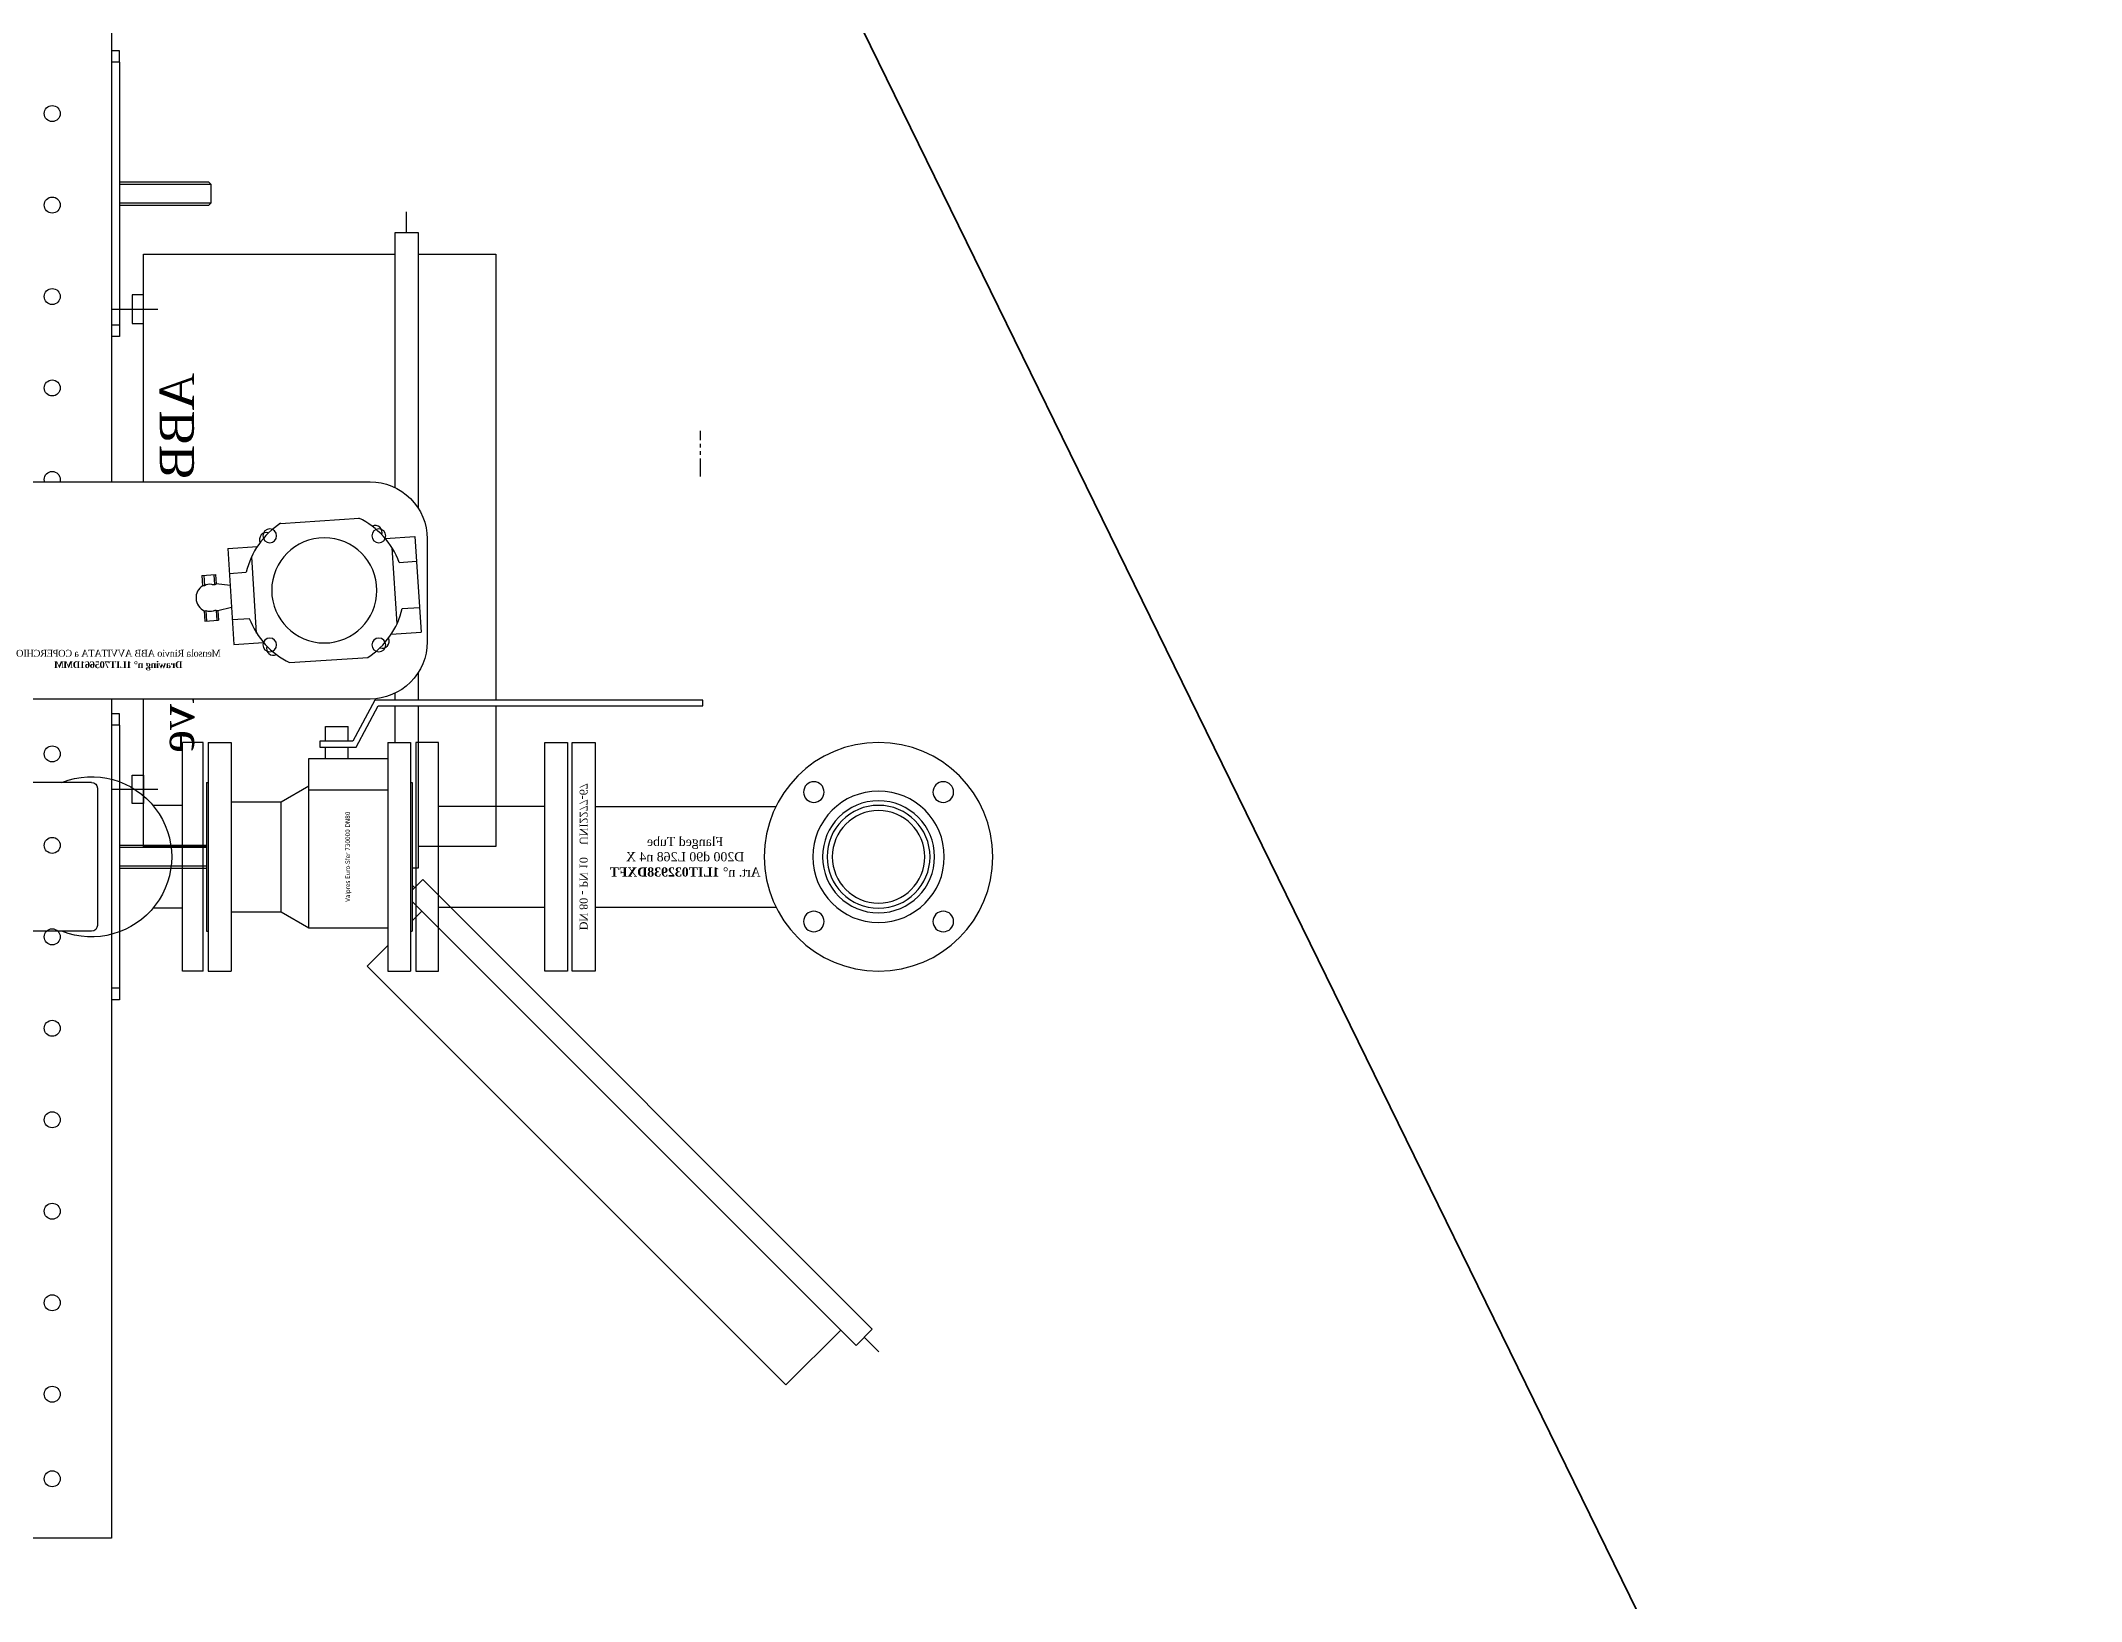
# Model space of a CAD drawing. Header units: millimetres. Extents: x -375473 to -325688, y 28300 to 106060.
# Drawn here: x -344902 to -343118, y 65392 to 66757 of the extents above; entities that cross this region are included whole.
import ezdxf

# ---------------------------------------------------------------- set-up
doc = ezdxf.new("R2010")
doc.units = ezdxf.units.MM
doc.header["$MEASUREMENT"] = 0
doc.set_wipeout_variables(frame=1)
doc.linetypes.add('PHANTOM2', pattern=[31.75, 15.875, -3.175, 3.175, -3.175, 3.175, -3.175])
for name, color, linetype in [('Accessori', 191, 'Continuous'), ('canal cabluri', 5, 'Continuous'), ('OLTC', 13, 'Continuous'), ('PSZ_Fittings', 210, 'Continuous'), ('STD_Cassa', 7, 'Continuous'), ('STD_Coperchio', 2, 'Continuous'), ('STD_Fittings', 2, 'Continuous')]:
    doc.layers.add(name, color=color, linetype=linetype)
doc.layers.add('Construction', color=252, linetype='Continuous', plot=False)
doc.layers.add('hx10m', color=5, linetype='Continuous', lineweight=35)
doc.styles.add('ROMANS', font='tahoma.ttf')
doc.styles.get("Standard").update_dxf_attribs({"font": 'ARIALN.TTF'})

# ---------------------------------------------------------------- blocks, each defined once
blk = doc.blocks.new('BULSup')
for p, q in [((0, 39.9), (0, -22.3)), ((420, 39.9), (420, -22.3)), ((246, -123.3), (246, -212.7)), ((201.3, -168), (290.7, -168)), ((-67, -240), (-85, -240)), ((499, -240), (489, -240)), ((499, -240), (506.1, -247.1)), ((899.2, -640.2), (912, -653))]:
    blk.add_line(p, q)
for points in [[(12.5, 0), (12.5, -10), (-12.5, -10), (-12.5, 0)], [(407.5, 0), (407.5, -10), (432.5, -10), (432.5, 0)], [(892.9, -619.7), (526.6, -253.4), (574.7, -205.4), (940.9, -571.6)], [(-67, -230), (-67, -250), (489, -250), (489, -230)], [(892.2, -647.3), (906.3, -633.2), (513.1, -240), (499, -254.1)]]:
    blk.add_lwpolyline(points, close=True)
for points in [[(470, -230), (470, -10), (-48, -10), (-48, -230)], [(-48, -250), (-48, -318), (470, -318), (470, -250)]]:
    blk.add_lwpolyline(points)
for radius in [30, 5]:
    blk.add_circle((246, -168), radius)
at = {"layer": 'Construction', "insert": (222, -64.3), "char_height": 30, "width": 443.997, "attachment_point": 5}
blk.add_mtext('{\\fTimes New Roman|b0|i0|c0|p18;ABB Motor Drive\\PBUL}', dxfattribs=at)
blk = doc.blocks.new('*U271')
blk.add_wipeout([(40, -95), (40.3, -95), (40.6, -95), (40.9, -95), (41.3, -95), (41.6, -95), (41.9, -95), (42.2, -95), (42.5, -94.9), (42.8, -94.9), (43.1, -94.9), (43.5, -94.9), (43.8, -94.9), (44.1, -94.8), (44.4, -94.8), (44.7, -94.8), (45, -94.7), (45.3, -94.7), (45.6, -94.7), (46, -94.6), (46.3, -94.6), (46.6, -94.6), (46.9, -94.5), (47.2, -94.5), (47.5, -94.4), (47.8, -94.4), (48.1, -94.3), (48.4, -94.3), (48.8, -94.2), (49.1, -94.2), (49.4, -94.1), (49.7, -94.1), (50, -94), (50.3, -93.9), (50.6, -93.9), (50.9, -93.8), (51.2, -93.7), (51.5, -93.7), (51.8, -93.6), (52.1, -93.5), (52.4, -93.4), (52.7, -93.4), (53, -93.3), (53.3, -93.2), (53.6, -93.1), (53.9, -93), (54.3, -92.9), (54.6, -92.8), (54.9, -92.7), (55.2, -92.6), (55.5, -92.6), (55.7, -92.5), (56, -92.4), (56.3, -92.3), (56.6, -92.1), (56.9, -92), (57.2, -91.9), (57.5, -91.8), (57.8, -91.7), (58.1, -91.6), (58.4, -91.5), (58.7, -91.4), (59, -91.3), (59.3, -91.1), (59.6, -91), (59.9, -90.9), (60.1, -90.8), (60.4, -90.6), (60.7, -90.5), (61, -90.4), (61.3, -90.2), (61.6, -90.1), (61.9, -90), (62.1, -89.8), (62.4, -89.7), (62.7, -89.6), (63, -89.4), (63.3, -89.3), (63.5, -89.1), (63.8, -89), (64.1, -88.8), (64.4, -88.7), (64.6, -88.5), (64.9, -88.4), (65.2, -88.2), (65.5, -88), (65.7, -87.9), (66, -87.7), (66.3, -87.5), (66.5, -87.4), (66.8, -87.2), (67.1, -87), (67.3, -86.9), (67.6, -86.7), (67.8, -86.5), (68.1, -86.4), (68.4, -86.2), (68.6, -86), (68.9, -85.8), (69.1, -85.6), (69.4, -85.5), (69.6, -85.3), (69.9, -85.1), (70.1, -84.9), (70.4, -84.7), (70.6, -84.5), (70.9, -84.3), (71.1, -84.1), (71.4, -83.9), (71.6, -83.7), (71.9, -83.5), (72.1, -83.3), (72.4, -83.1), (72.6, -82.9), (72.8, -82.7), (73.1, -82.5), (73.3, -82.3), (73.5, -82.1), (73.8, -81.9), (74, -81.7), (74.2, -81.4), (74.5, -81.2), (74.7, -81), (74.9, -80.8), (75.1, -80.6), (75.4, -80.4), (75.6, -80.1), (75.8, -79.9), (76, -79.7), (76.2, -79.5), (76.4, -79.2), (76.7, -79), (76.9, -78.8), (77.1, -78.5), (77.3, -78.3), (77.5, -78.1), (77.7, -77.8), (77.9, -77.6), (78.1, -77.4), (78.3, -77.1), (78.5, -76.9), (78.7, -76.6), (78.9, -76.4), (79.1, -76.1), (79.3, -75.9), (79.5, -75.6), (79.7, -75.4), (79.9, -75.1), (80.1, -74.9), (80.3, -74.6), (80.5, -74.4), (80.6, -74.1), (80.8, -73.9), (81, -73.6), (81.2, -73.4), (81.4, -73.1), (81.5, -72.8), (81.7, -72.6), (81.9, -72.3), (82, -72.1), (82.2, -71.8), (82.4, -71.5), (82.5, -71.3), (82.7, -71), (82.9, -70.7), (83, -70.5), (83.2, -70.2), (83.4, -69.9), (83.5, -69.6), (83.7, -69.4), (83.8, -69.1), (84, -68.8), (84.1, -68.5), (84.3, -68.3), (84.4, -68), (84.6, -67.7), (84.7, -67.4), (84.8, -67.1), (85, -66.9), (85.1, -66.6), (85.2, -66.3), (85.4, -66), (85.5, -65.7), (85.6, -65.4), (85.8, -65.1), (85.9, -64.9), (86, -64.6), (86.1, -64.3), (86.3, -64), (86.4, -63.7), (86.5, -63.4), (86.6, -63.1), (86.7, -62.8), (86.8, -62.5), (86.9, -62.2), (87, -61.9), (87.1, -61.6), (87.3, -61.3), (87.4, -61), (87.5, -60.7), (87.6, -60.5), (87.6, -60.2), (87.7, -59.9), (87.8, -59.6), (87.9, -59.3), (88, -58.9), (88.1, -58.6), (88.2, -58.3), (88.3, -58), (88.4, -57.7), (88.4, -57.4), (88.5, -57.1), (88.6, -56.8), (88.7, -56.5), (88.7, -56.2), (88.8, -55.9), (88.9, -55.6), (88.9, -55.3), (89, -55), (89.1, -54.7), (89.1, -54.4), (89.2, -54.1), (89.2, -53.8), (89.3, -53.4), (89.3, -53.1), (89.4, -52.8), (89.4, -52.5), (89.5, -52.2), (89.5, -51.9), (89.6, -51.6), (89.6, -51.3), (89.6, -51), (89.7, -50.6), (89.7, -50.3), (89.7, -50), (89.8, -49.7), (89.8, -49.4), (89.8, -49.1), (89.9, -48.8), (89.9, -48.5), (89.9, -48.1), (89.9, -47.8), (89.9, -47.5), (90, -47.2), (90, -46.9), (90, -46.6), (90, -46.3), (90, -45.9), (90, -45.6), (90, -45.3), (90, -45), (90, 45), (90, 45.3), (90, 45.6), (90, 45.9), (90, 46.3), (90, 46.6), (90, 46.9), (90, 47.2), (89.9, 47.5), (89.9, 47.8), (89.9, 48.1), (89.9, 48.5), (89.9, 48.8), (89.8, 49.1), (89.8, 49.4), (89.8, 49.7), (89.7, 50), (89.7, 50.3), (89.7, 50.6), (89.6, 51), (89.6, 51.3), (89.6, 51.6), (89.5, 51.9), (89.5, 52.2), (89.4, 52.5), (89.4, 52.8), (89.3, 53.1), (89.3, 53.4), (89.2, 53.8), (89.2, 54.1), (89.1, 54.4), (89.1, 54.7), (89, 55), (88.9, 55.3), (88.9, 55.6), (88.8, 55.9), (88.7, 56.2), (88.7, 56.5), (88.6, 56.8), (88.5, 57.1), (88.4, 57.4), (88.4, 57.7), (88.3, 58), (88.2, 58.3), (88.1, 58.6), (88, 58.9), (87.9, 59.3), (87.8, 59.6), (87.7, 59.9), (87.6, 60.2), (87.6, 60.5), (87.5, 60.7), (87.4, 61), (87.3, 61.3), (87.1, 61.6), (87, 61.9), (86.9, 62.2), (86.8, 62.5), (86.7, 62.8), (86.6, 63.1), (86.5, 63.4), (86.4, 63.7), (86.3, 64), (86.1, 64.3), (86, 64.6), (85.9, 64.9), (85.8, 65.1), (85.6, 65.4), (85.5, 65.7), (85.4, 66), (85.2, 66.3), (85.1, 66.6), (85, 66.9), (84.8, 67.1), (84.7, 67.4), (84.6, 67.7), (84.4, 68), (84.3, 68.3), (84.1, 68.5), (84, 68.8), (83.8, 69.1), (83.7, 69.4), (83.5, 69.6), (83.4, 69.9), (83.2, 70.2), (83, 70.5), (82.9, 70.7), (82.7, 71), (82.5, 71.3), (82.4, 71.5), (82.2, 71.8), (82, 72.1), (81.9, 72.3), (81.7, 72.6), (81.5, 72.8), (81.4, 73.1), (81.2, 73.4), (81, 73.6), (80.8, 73.9), (80.6, 74.1), (80.5, 74.4), (80.3, 74.6), (80.1, 74.9), (79.9, 75.1), (79.7, 75.4), (79.5, 75.6), (79.3, 75.9), (79.1, 76.1), (78.9, 76.4), (78.7, 76.6), (78.5, 76.9), (78.3, 77.1), (78.1, 77.4), (77.9, 77.6), (77.7, 77.8), (77.5, 78.1), (77.3, 78.3), (77.1, 78.5), (76.9, 78.8), (76.7, 79), (76.4, 79.2), (76.2, 79.5), (76, 79.7), (75.8, 79.9), (75.6, 80.1), (75.4, 80.4), (75.1, 80.6), (74.9, 80.8), (74.7, 81), (74.5, 81.2), (74.2, 81.4), (74, 81.7), (73.8, 81.9), (73.5, 82.1), (73.3, 82.3), (73.1, 82.5), (72.8, 82.7), (72.6, 82.9), (72.4, 83.1), (72.1, 83.3), (71.9, 83.5), (71.6, 83.7), (71.4, 83.9), (71.1, 84.1), (70.9, 84.3), (70.6, 84.5), (70.4, 84.7), (70.1, 84.9), (69.9, 85.1), (69.6, 85.3), (69.4, 85.5), (69.1, 85.6), (68.9, 85.8), (68.6, 86), (68.4, 86.2), (68.1, 86.4), (67.8, 86.5), (67.6, 86.7), (67.3, 86.9), (67.1, 87), (66.8, 87.2), (66.5, 87.4), (66.3, 87.5), (66, 87.7), (65.7, 87.9), (65.5, 88), (65.2, 88.2), (64.9, 88.4), (64.6, 88.5), (64.4, 88.7), (64.1, 88.8), (63.8, 89), (63.5, 89.1), (63.3, 89.3), (63, 89.4), (62.7, 89.6), (62.4, 89.7), (62.1, 89.8), (61.9, 90), (61.6, 90.1), (61.3, 90.2), (61, 90.4), (60.7, 90.5), (60.4, 90.6), (60.1, 90.8), (59.9, 90.9), (59.6, 91), (59.3, 91.1), (59, 91.3), (58.7, 91.4), (58.4, 91.5), (58.1, 91.6), (57.8, 91.7), (57.5, 91.8), (57.2, 91.9), (56.9, 92), (56.6, 92.1), (56.3, 92.3), (56, 92.4), (55.7, 92.5), (55.5, 92.6), (55.2, 92.6), (54.9, 92.7), (54.6, 92.8), (54.3, 92.9), (53.9, 93), (53.6, 93.1), (53.3, 93.2), (53, 93.3), (52.7, 93.4), (52.4, 93.4), (52.1, 93.5), (51.8, 93.6), (51.5, 93.7), (51.2, 93.7), (50.9, 93.8), (50.6, 93.9), (50.3, 93.9), (50, 94), (49.7, 94.1), (49.4, 94.1), (49.1, 94.2), (48.8, 94.2), (48.4, 94.3), (48.1, 94.3), (47.8, 94.4), (47.5, 94.4), (47.2, 94.5), (46.9, 94.5), (46.6, 94.6), (46.3, 94.6), (46, 94.6), (45.6, 94.7), (45.3, 94.7), (45, 94.7), (44.7, 94.8), (44.4, 94.8), (44.1, 94.8), (43.8, 94.9), (43.5, 94.9), (43.1, 94.9), (42.8, 94.9), (42.5, 94.9), (42.2, 95), (41.9, 95), (41.6, 95), (41.3, 95), (40.9, 95), (40.6, 95), (40.3, 95), (40, 95), (-390, 95), (-390, -95)])
blk.add_lwpolyline([(-390, -95), (40, -95, 0.414214), (90, -45), (90, 45, 0.414214), (40, 95), (-390, 95)], format="xyb", close=True)
for centre, radius in [((-375, 72.5), 6), ((-325, 72.5), 6), ((-47.7, 47.7), 6), ((47.7, 47.7), 6), ((0, 0), 46), ((-47.7, -47.7), 6), ((47.7, -47.7), 6), ((-375, -72.5), 6), ((-325, -72.5), 6)]:
    blk.add_circle(centre, radius)
at = {"layer": 'Construction', "insert": (-180, 61), "char_height": 6, "width": 183.422, "attachment_point": 5, "rotation": 180}
blk.add_mtext('{\\fTimes New Roman|b0|i0|c0|p18;\\T0.95;Mensola Rinvio ABB AVVITATA a COPERCHIO\\fTimes New Roman|b1|i0|c0|p18;\\PDrawing n° 1LIT705661DMM}', dxfattribs=at)
blk = doc.blocks.new('Valpres Euro-Sfer 730000 DN80 Fro')
at = {"lineweight": 0}
blk.add_wipeout([(1.5, 100), (21.5, 100), (21.5, 48), (65.3, 48), (89.5, 62), (89.5, 86), (104, 86), (104, 96), (99, 96), (99, 101), (104, 101), (104, 114), (124, 114), (124, 101), (128, 101), (147.1, 137), (434, 137), (434, 132), (150.1, 132), (131, 96), (124, 96), (124, 86), (158.5, 86), (158.5, 100), (178.5, 100), (178.5, 65), (180, 65), (180, -65), (178.5, -65), (178.5, -100), (158.5, -100), (158.5, -62), (89.5, -62), (65.3, -48), (21.5, -48), (21.5, -100), (1.5, -100), (1.5, -65), (0, -65), (0, 65), (1.5, 65)], dxfattribs=at)
for p, q in [((147.1, 137), (128, 101)), ((131, 96), (150.1, 132)), ((434, 137), (147.1, 137)), ((150.1, 132), (434, 132)), ((434, 132), (434, 137)), ((104, 101), (104, 114)), ((104, 114), (124, 114)), ((124, 101), (124, 114)), ((1.5, 100), (1.5, -100)), ((1.5, 100), (21.5, 100)), ((21.5, 100), (21.5, -100)), ((99, 101), (99, 96)), ((128, 101), (99, 101)), ((99, 96), (131, 96)), ((104, 86), (104, 96)), ((124, 86), (124, 96)), ((158.5, 100), (158.5, -100)), ((158.5, 100), (178.5, 100)), ((178.5, 100), (178.5, -100)), ((89.5, 0), (89.5, 86)), ((89.5, 86), (158.5, 86)), ((0, 65), (0, -65)), ((0, 65), (1.5, 65)), ((65.3, 48), (89.5, 62)), ((89.5, 58.7), (158.5, 58.7)), ((178.5, 65), (180, 65)), ((180, 65), (180, -65)), ((21.5, 48), (65.3, 48)), ((65.3, -48), (65.3, 48)), ((89.5, -62), (89.5, 0)), ((21.5, -48), (65.3, -48)), ((65.3, -48), (89.5, -62)), ((0, -65), (1.5, -65)), ((89.5, -62), (158.5, -62)), ((178.5, -65), (180, -65)), ((1.5, -100), (21.5, -100)), ((158.5, -100), (178.5, -100))]:
    blk.add_line(p, q)
at = {"insert": (124, 0), "char_height": 4, "width": 113.077, "attachment_point": 5, "rotation": 90, "style": 'ROMANS'}
blk.add_mtext('Valpres Euro-Sfer 730000 DN80', dxfattribs=at)
blk = doc.blocks.new('TroBuchholz SUP')
for p, q in [((248, 44.1), (89.7, 44.1)), ((248, -44.1), (89.7, -44.1))]:
    blk.add_line(p, q)
blk.add_lwpolyline([(248, 100), (248, -100), (268, -100), (268, 100)], close=True)
for centre, radius in [((0, 0), 100), ((-56.6, 56.6), 9), ((0, 0), 57.5), ((56.6, 56.6), 9), ((0, 0), 49), ((0, 0), 45), ((0, 0), 40.5), ((-56.6, -56.6), 9), ((56.6, -56.6), 9)]:
    blk.add_circle(centre, radius)
at = {"layer": 'Construction', "insert": (258, 0), "char_height": 7, "width": 198.909, "attachment_point": 5, "rotation": 90}
blk.add_mtext('{\\fTimes New Roman|b0|i0|c0|p18;DN 80 - PN 10    UNI2277-67}', dxfattribs=at)
at = {"layer": 'Construction', "insert": (169.2, 0), "char_height": 8, "width": 143.23, "attachment_point": 5}
blk.add_mtext('{\\fTimes New Roman|b0|i0|c0|p18;Flanged Tube\\PD200 d90 L268 n4 X\\PArt. n° \\fTimes New Roman|b1|i0|c0|p18;1LIT032938DXFT}', dxfattribs=at)
blk = doc.blocks.new('*U277')
blk.add_lwpolyline([(0, -100), (20, -100), (20, 100), (0, 100)], close=True)
blk = doc.blocks.new('*U279')
for p, q in [((35, -100), (35, 100)), ((35, 100), (53, 100)), ((53, -100), (53, 100)), ((212, -100), (212, 100)), ((230, 100), (212, 100)), ((230, -100), (230, 100)), ((127.5, 60), (127.5, -60)), ((132.5, 65), (197.5, 65)), ((202.5, 60), (202.5, -60)), ((53, 45), (78.9, 45)), ((202.5, 45), (212, 45)), ((53, -45), (78.9, -45)), ((202.5, -45), (212, -45)), ((132.5, -65), (197.5, -65)), ((35, -100), (53, -100)), ((230, -100), (212, -100))]:
    blk.add_line(p, q)
for centre, radius, start, end in [((132.5, 0), 70, 68.2132, 291.7868), ((132.5, 60), 5, 90, 180), ((197.5, 60), 5, 0, 90), ((132.5, -60), 5, 180, 270), ((197.5, -60), 5, 270, 0)]:
    blk.add_arc(centre, radius, start, end)

msp = doc.modelspace()

# ---------------------------------------------------------------- linework, layer by layer
at = {"layer": 'canal cabluri', "linetype": 'PHANTOM2'}
msp.add_lwpolyline([(-344325.4, 66375.4), (-344325.4, 66415.4)], dxfattribs=at)
at = {"layer": 'hx10m'}
msp.add_line((-344935.1, 68300.1), (-335578.1, 49200.1), dxfattribs=at)
at = {"layer": 'STD_Cassa'}
for p, q in [((-344833.5, 66747.9), (-344842.5, 66747.9)), ((-344833.5, 66737.9), (-344833.5, 66747.9)), ((-344833.5, 66737.9), (-344842.5, 66737.9)), ((-344833.5, 66737.9), (-344833.5, 66507.9)), ((-344755.5, 66632.9), (-344833.5, 66632.9)), ((-344753.5, 66630.9), (-344833.5, 66630.9)), ((-344755.5, 66632.9), (-344753.5, 66630.9)), ((-344753.5, 66614.9), (-344753.5, 66630.9)), ((-344833.5, 66614.9), (-344753.5, 66614.9)), ((-344833.5, 66612.9), (-344755.5, 66612.9)), ((-344755.5, 66612.9), (-344753.5, 66614.9)), ((-344833.5, 66507.9), (-344842.5, 66507.9)), ((-344833.5, 66497.9), (-344842.5, 66497.9)), ((-344833.5, 66507.9), (-344833.5, 66497.9)), ((-344833.5, 66167.9), (-344842.5, 66167.9)), ((-344833.5, 66157.9), (-344842.5, 66157.9)), ((-344833.5, 66157.9), (-344833.5, 66167.9)), ((-344833.5, 66157.9), (-344833.5, 65927.9)), ((-344755.5, 66052.9), (-344833.5, 66052.9)), ((-344753.5, 66050.9), (-344833.5, 66050.9)), ((-344755.5, 66052.9), (-344753.5, 66050.9)), ((-344753.5, 66034.9), (-344753.5, 66050.9)), ((-344833.5, 66034.9), (-344753.5, 66034.9)), ((-344833.5, 66032.9), (-344755.5, 66032.9)), ((-344755.5, 66032.9), (-344753.5, 66034.9)), ((-344833.5, 65927.9), (-344842.5, 65927.9)), ((-344833.5, 65927.9), (-344833.5, 65917.9)), ((-344833.5, 65917.9), (-344842.5, 65917.9))]:
    msp.add_line(p, q, dxfattribs=at)
msp.add_lwpolyline([(-344842.5, 67216.9), (-344842.5, 65448.9), (-349890.5, 65448.9), (-349890.5, 67216.9)], close=True, dxfattribs=at)
msp.add_lwpolyline([(-344872.5, 65463.9), (-349855.5, 65463.9, -0.414214), (-349875.5, 65483.9), (-349875.5, 67186.9, -0.414214), (-349855.5, 67206.9), (-344872.5, 67206.9, -0.414214), (-344852.5, 67186.9), (-344852.5, 65483.9, -0.414214)], format="xyb", close=True, dxfattribs=at)
for centre in [(-344892.5, 66692.9), (-344892.5, 66612.9), (-344892.5, 66532.9), (-344892.5, 66452.9), (-344892.5, 66372.9), (-344892.5, 66292.9), (-344892.5, 66212.9), (-344892.5, 66132.9), (-344892.5, 66052.9), (-344892.5, 65972.9), (-344892.5, 65892.9), (-344892.5, 65812.9), (-344892.5, 65732.9), (-344892.5, 65652.9), (-344892.5, 65572.9), (-344892.5, 65498.9)]:
    msp.add_circle(centre, 7, dxfattribs=at)

# ---------------------------------------------------------------- block references
at = {"layer": 'OLTC', "xscale": -1, "rotation": 90}
msp.add_blockref('BULSup', (-344822.5, 66521.9), dxfattribs=at)

# ---------------------------------------------------------------- next in the draw order: wipeouts: each hides what was drawn before it
msp.add_wipeout([(-349892.5, 67218.9), (-344840.5, 67218.9), (-344840.5, 65446.9), (-349892.5, 65446.9)]).dxf.layer = 'STD_Coperchio'

# ---------------------------------------------------------------- next in the draw order: linework, layer by layer
at = {"layer": 'STD_Coperchio'}
msp.add_lwpolyline([(-349892.5, 67218.9), (-344840.5, 67218.9), (-344840.5, 65446.9), (-349892.5, 65446.9)], close=True, dxfattribs=at)
for centre in [(-344892.5, 66692.9), (-344892.5, 66612.9), (-344892.5, 66532.9), (-344892.5, 66452.9), (-344892.5, 66372.9), (-344892.5, 66292.9), (-344892.5, 66212.9), (-344892.5, 66132.9), (-344892.5, 66052.9), (-344892.5, 65972.9), (-344892.5, 65892.9), (-344892.5, 65812.9), (-344892.5, 65732.9), (-344892.5, 65652.9), (-344892.5, 65572.9), (-344892.5, 65498.9)]:
    msp.add_circle(centre, 7, dxfattribs=at)

# ---------------------------------------------------------------- next in the draw order: block references
at = {"layer": 'STD_Fittings', "xscale": -1, "rotation": 180}
msp.add_blockref('*U271', (-344654.5, 66275.9), dxfattribs=at)

# ---------------------------------------------------------------- next in the draw order: linework, layer by layer
at = {"layer": 'Accessori'}
for p, q in [((-344692.7, 66334.5), (-344624.1, 66339)), ((-344601.3, 66321.4), (-344575.3, 66323.1)), ((-344575.3, 66323.1), (-344569.9, 66239.3)), ((-344739, 66312.5), (-344713, 66314.2)), ((-344739, 66312.5), (-344733.6, 66228.6)), ((-344713.7, 66238.5), (-344718, 66305.2)), ((-344590.9, 66246.5), (-344595.2, 66313.2)), ((-344588.9, 66300.3), (-344573.9, 66301.3)), ((-344761.5, 66289), (-344749.6, 66289.7)), ((-344761.5, 66289), (-344760.9, 66280)), ((-344760, 66289.1), (-344759.4, 66280)), ((-344751.1, 66289.6), (-344750.5, 66280.9)), ((-344749.6, 66289.7), (-344749, 66281.5)), ((-344737.6, 66290.7), (-344722.7, 66291.7)), ((-344759.4, 66280), (-344760.9, 66280)), ((-344736.9, 66280.3), (-344749, 66281.5)), ((-344759.5, 66258.1), (-344758, 66258.2)), ((-344759.5, 66258.1), (-344758.9, 66249)), ((-344758.9, 66249), (-344747, 66249.8)), ((-344758, 66258.2), (-344757.4, 66249.1)), ((-344749.1, 66258.4), (-344748.5, 66249.7)), ((-344735.7, 66260.8), (-344747.5, 66258.1)), ((-344747.5, 66258.1), (-344747, 66249.8)), ((-344735, 66250.4), (-344720, 66251.4)), ((-344586.3, 66260.1), (-344571.3, 66261)), ((-344733.6, 66228.6), (-344707.6, 66230.3)), ((-344595.9, 66237.6), (-344569.9, 66239.3)), ((-344684.8, 66212.8), (-344616.2, 66217.2))]:
    msp.add_line(p, q, dxfattribs=at)
for centre, radius, start, end in [((-344654.5, 66275.9), 70, 20.4647, 64.3329), ((-344654.5, 66275.9), 70, 123.0828, 166.951), ((-344705.2, 66320.4), 6, 69.6203, 207.8968), ((-344609.9, 66326.6), 6, 339.5189, 117.7954), ((-344754.2, 66269.4), 12.5, 122.2332, 245.1825), ((-344754.2, 66269.4), 11.8, 84.2038, 115.8946), ((-344754.2, 66269.4), 11.8, 251.521, 283.2119), ((-344654.5, 66275.9), 70, 200.4647, 244.3329), ((-344654.5, 66275.9), 70, 303.0828, 346.9509), ((-344603.7, 66231.3), 6, 249.6203, 27.8968), ((-344699, 66225.1), 6, 159.5189, 297.7954)]:
    msp.add_arc(centre, radius, start, end, dxfattribs=at)
for points, start_tangent, end_tangent in [([(-344753.1, 66281.2), (-344751.8, 66281), (-344750.5, 66280.9)], (0.994887, -0.10099), (0.994821, -0.101638)), ([(-344750.5, 66280.9), (-344749.7, 66281.2), (-344749.2, 66281.4), (-344749, 66281.5)], (0.958249, 0.285934), (0.324378, -0.945927)), ([(-344749.1, 66258.4), (-344750.3, 66258.2), (-344751.5, 66257.9)], (-0.973383, -0.229187), (-0.973532, -0.228552)), ([(-344749.1, 66258.4), (-344748.2, 66258.3), (-344747.7, 66258.2), (-344747.5, 66258.1)], (0.987139, -0.159864), (0.960703, -0.277577))]:
    msp.add_spline(points, degree=3, dxfattribs=dict(at, start_tangent=start_tangent, end_tangent=end_tangent))

# ---------------------------------------------------------------- next in the draw order: block references
msp.add_blockref('Valpres Euro-Sfer 730000 DN80 Fro', (-344757.5, 66042.9), dxfattribs=at)

# ---------------------------------------------------------------- next in the draw order: linework, layer by layer
at = {"layer": 'PSZ_Fittings'}
for p, q in [((-344461.7, 66087), (-344554.5, 66087)), ((-344461.7, 65998.7), (-344554.5, 65998.7))]:
    msp.add_line(p, q, dxfattribs=at)

# ---------------------------------------------------------------- next in the draw order: block references
at = {"layer": 'Accessori', "xscale": -1}
msp.add_blockref('*U279', (-344725.5, 66042.9), dxfattribs=at)
at = {"layer": 'PSZ_Fittings'}
msp.add_blockref('*U277', (-344574.5, 66042.9), dxfattribs=at)
at = {"layer": 'PSZ_Fittings', "xscale": -1}
msp.add_blockref('*U277', (-344441.7, 66042.9), dxfattribs=at)
at = {"layer": 'STD_Fittings', "xscale": -1}
msp.add_blockref('TroBuchholz SUP', (-344169.7, 66042.9), dxfattribs=at)

doc.saveas('drawing.dxf')
